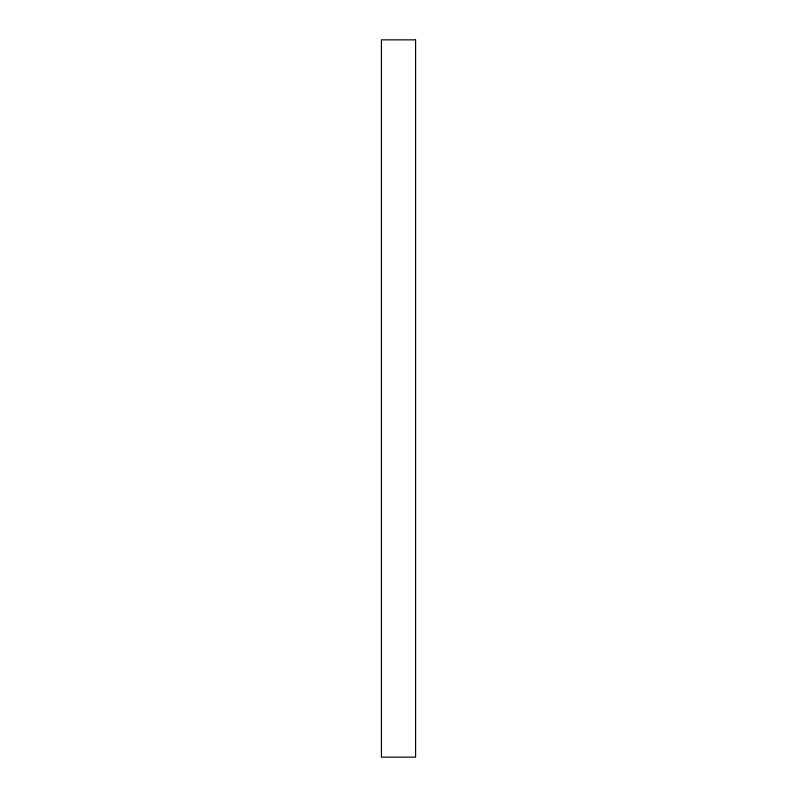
<?xml version="1.0" encoding="UTF-8"?>
<svg xmlns="http://www.w3.org/2000/svg" width="797" height="797" viewBox="0 0 797 797"><rect width="100%" height="100%" fill="white"/><g stroke="black" fill="none" stroke-linecap="round" stroke-linejoin="round"><path stroke-width="1.2" d="M415.576 39.85L381.424 39.85L381.424 757.15L415.576 757.15L415.576 39.85"/></g></svg>
